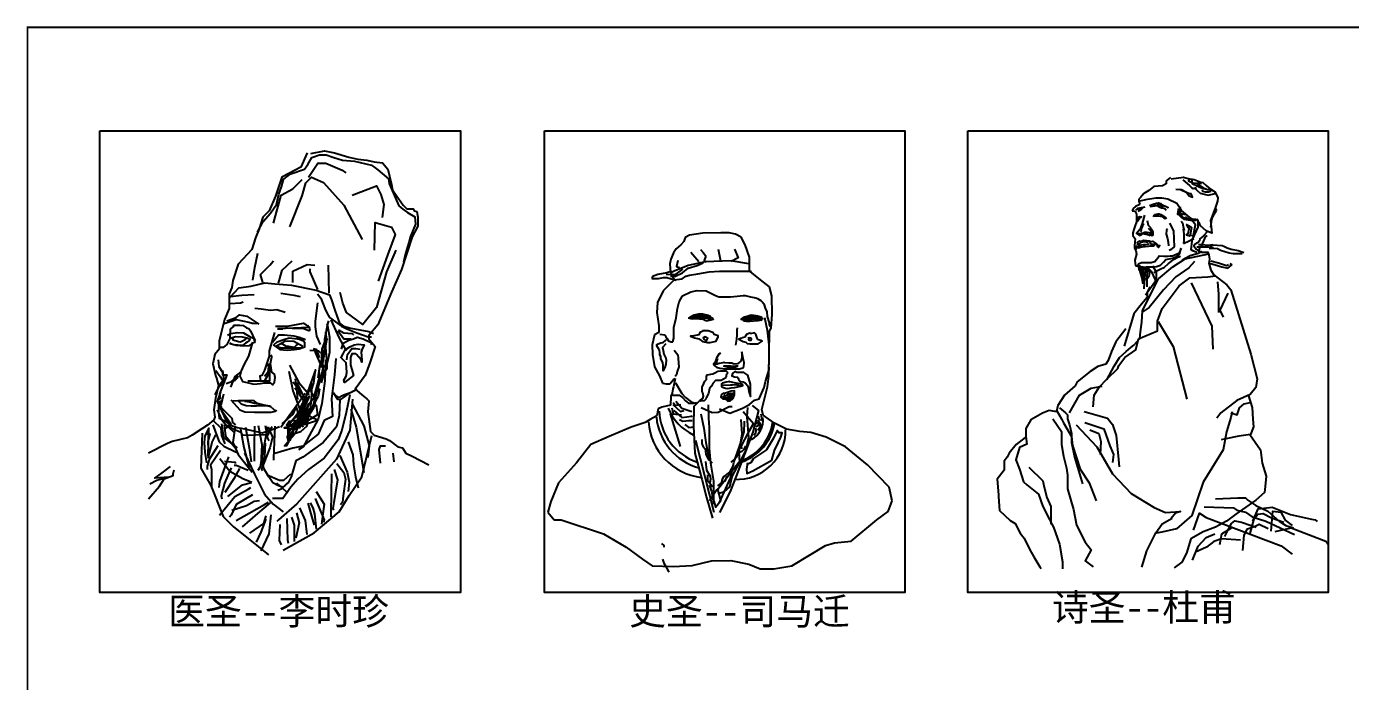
# Model space of a CAD drawing. Header units: millimetres. Extents: x 8114 to 28843, y -5961 to 7687.
# Drawn here: x 8114 to 20383, y 1615 to 7687 of the extents above; entities that cross this region are included whole.
import ezdxf

# ---------------------------------------------------------------- set-up
doc = ezdxf.new("R2010")
doc.units = ezdxf.units.MM
doc.layers.add('PUB_TEXT', color=7, linetype='Continuous', lineweight=0)
doc.layers.add('y', color=3, linetype='Continuous')
doc.layers.add('图层1', color=1, linetype='Continuous')
doc.styles.add('样式 2', font='SimSun.ttf')

msp = doc.modelspace()

# ---------------------------------------------------------------- linework, layer by layer
at = {"color": 3}
for points in [[(8794, 6718), (12134, 6718), (12134, 2440), (8794, 2440)], [(12914, 6718), (16253, 6718), (16253, 2440), (12914, 2440)], [(16836, 6718), (20176, 6718), (20176, 2440), (16836, 2440)]]:
    msp.add_lwpolyline(points, close=True, dxfattribs=at)
for points in [[(13999, 2894), (14021, 2877), (14019, 2861)], [(14006, 2749), (14019, 2711), (14038, 2681), (14049, 2663), (14063, 2635), (14067, 2628)]]:
    msp.add_lwpolyline(points, dxfattribs=at)
at = {"layer": 'PUB_TEXT', "const_width": 16.1}
msp.add_lwpolyline([(28835, -5953), (8122, -5953), (8122, 7679), (28835, 7679)], close=True, dxfattribs=at)
at = {"layer": '图层1', "color": 3}
for p, q in [((18715, 6286), (18676, 6256)), ((18468, 6137), (18441, 6106)), ((18515, 6167), (18468, 6137)), ((18561, 6202), (18515, 6167)), ((18641, 6210), (18561, 6202)), ((18676, 6229), (18641, 6210)), ((18676, 6256), (18676, 6229)), ((18391, 6017), (18368, 5998)), ((18430, 6037), (18391, 6017)), ((18441, 6106), (18422, 6087)), ((18422, 6087), (18422, 6067)), ((18422, 6067), (18430, 6037)), ((18368, 5998), (18361, 5979)), ((18361, 5979), (18388, 5975)), ((18388, 5975), (18391, 5964)), ((18391, 5964), (18399, 5948)), ((18399, 5948), (18399, 5875)), ((14381, 5771), (14256, 5751)), ((14549, 5774), (14381, 5771)), ((14624, 5774), (14549, 5774)), ((14684, 5761), (14624, 5774)), ((18376, 5806), (18365, 5775)), ((18365, 5775), (18365, 5748)), ((18384, 5833), (18376, 5806)), ((18399, 5875), (18384, 5833)), ((14177, 5662), (14135, 5626)), ((14204, 5695), (14177, 5662)), ((14217, 5731), (14204, 5695)), ((14256, 5751), (14217, 5731)), ((14736, 5735), (14684, 5761)), ((14772, 5662), (14736, 5735)), ((14815, 5548), (14772, 5662)), ((18365, 5748), (18388, 5718)), ((18384, 5687), (18380, 5652)), ((18380, 5652), (18380, 5633)), ((18388, 5718), (18384, 5687)), ((14085, 5531), (14075, 5488)), ((14108, 5590), (14085, 5531)), ((14135, 5626), (14108, 5590)), ((14815, 5419), (14815, 5548)), ((18380, 5633), (18395, 5610)), ((18399, 5575), (18384, 5522)), ((18384, 5522), (18391, 5468)), ((18395, 5610), (18399, 5575)), ((14049, 5403), (13964, 5387)), ((14082, 5416), (14049, 5403)), ((14075, 5488), (14079, 5442)), ((14079, 5442), (14082, 5416)), ((14834, 5403), (14815, 5419)), ((14915, 5339), (14834, 5403)), ((18391, 5468), (18434, 5468)), ((18434, 5468), (18441, 5460)), ((18441, 5460), (18461, 5445)), ((18461, 5445), (18472, 5426)), ((13914, 5370), (13908, 5350)), ((13908, 5350), (13970, 5350)), ((13964, 5387), (13914, 5370)), ((13970, 5350), (14016, 5360)), ((14109, 5331), (14013, 5235)), ((14016, 5360), (14049, 5360)), ((14049, 5360), (14088, 5347)), ((14088, 5347), (14102, 5344)), ((14102, 5344), (14115, 5334)), ((14115, 5334), (14109, 5331)), ((15000, 5272), (14915, 5339)), ((14013, 5235), (13962, 5127)), ((14162, 5135), (14194, 5189)), ((14194, 5189), (14269, 5227)), ((14269, 5227), (14329, 5238)), ((14329, 5238), (14413, 5236)), ((14413, 5236), (14448, 5217)), ((14448, 5217), (14497, 5194)), ((14497, 5194), (14529, 5182)), ((14529, 5182), (14578, 5182)), ((14578, 5182), (14638, 5182)), ((14638, 5182), (14699, 5187)), ((14699, 5187), (14755, 5192)), ((14755, 5192), (14773, 5192)), ((14773, 5192), (14822, 5180)), ((14822, 5180), (14873, 5171)), ((14873, 5171), (14887, 5166)), ((14887, 5166), (14917, 5148)), ((15022, 5190), (15000, 5272)), ((15025, 5017), (15022, 5190)), ((18499, 5176), (18445, 5114)), ((18522, 5272), (18499, 5222)), ((18499, 5222), (18499, 5207)), ((18499, 5207), (18499, 5176)), ((13962, 5127), (13956, 5036)), ((13956, 5036), (13973, 4912)), ((14134, 4987), (14146, 5071)), ((14146, 5071), (14162, 5135)), ((14917, 5148), (14934, 5131)), ((14934, 5131), (14945, 5115)), ((14945, 5115), (14959, 5076)), ((14959, 5076), (14973, 5043)), ((14973, 5043), (14978, 4999)), ((18445, 5114), (18376, 5022)), ((10743, 4883), (10718, 4914)), ((13973, 4912), (13973, 4849)), ((14111, 4897), (14134, 4987)), ((14246, 4985), (14281, 4976)), ((14248, 4987), (14263, 4993)), ((14257, 4982), (14373, 4991)), ((14263, 4993), (14300, 5013)), ((14264, 4981), (14324, 4983)), ((14270, 4987), (14295, 5005)), ((14273, 4987), (14314, 4999)), ((14281, 4976), (14318, 4980)), ((14295, 5005), (14326, 5009)), ((14300, 5013), (14344, 5022)), ((14314, 4999), (14356, 5001)), ((14318, 4980), (14349, 4978)), ((14324, 4983), (14370, 4983)), ((14326, 5009), (14366, 5017)), ((14344, 5022), (14355, 5022)), ((14349, 4978), (14384, 4974)), ((14355, 5022), (14379, 5022)), ((14356, 5001), (14396, 5005)), ((14366, 5017), (14383, 5017)), ((14370, 4983), (14410, 4987)), ((14373, 4991), (14399, 4993)), ((14379, 5022), (14431, 5011)), ((14383, 5017), (14404, 5012)), ((14384, 4974), (14397, 4967)), ((14396, 5005), (14414, 5002)), ((14397, 4967), (14410, 4961)), ((14399, 4993), (14424, 4996)), ((14404, 5012), (14428, 5004)), ((14410, 4987), (14427, 4982)), ((14410, 4961), (14429, 4961)), ((14414, 5002), (14432, 4995)), ((14424, 4996), (14446, 4984)), ((14427, 4982), (14444, 4975)), ((14428, 5004), (14449, 4993)), ((14429, 4961), (14458, 4967)), ((14431, 5011), (14445, 5006)), ((14432, 4995), (14446, 4989)), ((14444, 4975), (14455, 4974)), ((14445, 5006), (14456, 4993)), ((14446, 4989), (14455, 4981)), ((14446, 4984), (14452, 4983)), ((14449, 4993), (14460, 4985)), ((14477, 4971), (14453, 4965)), ((14456, 4993), (14475, 4983)), ((14460, 4985), (14465, 4979)), ((14475, 4983), (14477, 4971)), ((14730, 4973), (14845, 4982)), ((14736, 4972), (14797, 4974)), ((14742, 4978), (14767, 4996)), ((14745, 4978), (14787, 4990)), ((14746, 4971), (14770, 4995)), ((14753, 4969), (14762, 4958)), ((14762, 4958), (14786, 4956)), ((14767, 4996), (14799, 5000)), ((14770, 4995), (14809, 5009)), ((14786, 4956), (14816, 4956)), ((14787, 4990), (14829, 4992)), ((14797, 4974), (14842, 4974)), ((14799, 5000), (14838, 5008)), ((14809, 5009), (14829, 5013)), ((14816, 4956), (14853, 4958)), ((14829, 5013), (14853, 5011)), ((14829, 4992), (14868, 4996)), ((14838, 5008), (14855, 5008)), ((14842, 4974), (14882, 4978)), ((14845, 4982), (14871, 4984)), ((14853, 5011), (14871, 5007)), ((14853, 4958), (14893, 4961)), ((14855, 5008), (14876, 5003)), ((14868, 4996), (14886, 4993)), ((14871, 5007), (14888, 5006)), ((14871, 4984), (14897, 4987)), ((14876, 5003), (14901, 4995)), ((14882, 4978), (14900, 4973)), ((14886, 4993), (14905, 4986)), ((14888, 5006), (14921, 4996)), ((14893, 4961), (14932, 4967)), ((14897, 4987), (14919, 4975)), ((14900, 4973), (14917, 4966)), ((14901, 4995), (14922, 4984)), ((14905, 4986), (14919, 4980)), ((14917, 4966), (14928, 4965)), ((14919, 4980), (14928, 4972)), ((14919, 4975), (14925, 4974)), ((14921, 4996), (14925, 4985)), ((14922, 4984), (14933, 4976)), ((14925, 4985), (14932, 4972)), ((14933, 4976), (14938, 4970)), ((14978, 4999), (14996, 4939)), ((14996, 4939), (14996, 4920)), ((14996, 4920), (15013, 4897)), ((15015, 4893), (15025, 5017)), ((18376, 5022), (18286, 4724)), ((10737, 4895), (10440, 4883)), ((10440, 4883), (10490, 4883)), ((10576, 4889), (10675, 4889)), ((10675, 4889), (10737, 4864)), ((10737, 4864), (10743, 4883)), ((13933, 4827), (13911, 4736)), ((13973, 4849), (13933, 4827)), ((13983, 4836), (14029, 4827)), ((14029, 4827), (14039, 4809)), ((14039, 4809), (14048, 4797)), ((14048, 4797), (14062, 4774)), ((14104, 4764), (14111, 4797)), ((14111, 4832), (14111, 4897)), ((14111, 4797), (14111, 4832)), ((14690, 4751), (14696, 4788)), ((14696, 4788), (14698, 4828)), ((14698, 4873), (14701, 4893)), ((14698, 4828), (14698, 4873)), ((14993, 4446), (15000, 4858)), ((15000, 4858), (15015, 4893)), ((13911, 4736), (13916, 4645)), ((14062, 4774), (14085, 4764)), ((14085, 4764), (14104, 4764)), ((14687, 4732), (14690, 4751)), ((14744, 4672), (14741, 4656)), ((14755, 4608), (14744, 4672)), ((13916, 4645), (13933, 4532)), ((14501, 4557), (14484, 4548)), ((14484, 4548), (14498, 4534)), ((14515, 4557), (14501, 4557)), ((14532, 4562), (14515, 4557)), ((14586, 4571), (14532, 4562)), ((14586, 4568), (14574, 4571)), ((14622, 4565), (14586, 4568)), ((14639, 4565), (14622, 4565)), ((14650, 4565), (14639, 4565)), ((14662, 4560), (14650, 4565)), ((14670, 4557), (14662, 4560)), ((14701, 4560), (14670, 4557)), ((14732, 4585), (14701, 4560)), ((14738, 4605), (14732, 4585)), ((14741, 4624), (14738, 4605)), ((14741, 4656), (14741, 4624)), ((14763, 4571), (14755, 4608)), ((14761, 4534), (14763, 4571)), ((13933, 4532), (13979, 4447)), ((13979, 4447), (14007, 4379)), ((14109, 4413), (14126, 4424)), ((14126, 4424), (14109, 4345)), ((14498, 4534), (14509, 4529)), ((14509, 4529), (14540, 4520)), ((14540, 4520), (14563, 4517)), ((14563, 4517), (14577, 4514)), ((14577, 4514), (14611, 4512)), ((14611, 4512), (14650, 4512)), ((14650, 4512), (14667, 4514)), ((14667, 4514), (14701, 4514)), ((14701, 4514), (14721, 4514)), ((14721, 4514), (14752, 4523)), ((14752, 4523), (14761, 4534)), ((14979, 4346), (14993, 4446)), ((14007, 4379), (14041, 4373)), ((14041, 4373), (14075, 4373)), ((14075, 4373), (14109, 4413)), ((14103, 4328), (14098, 4288)), ((14109, 4345), (14103, 4328)), ((14928, 4137), (14979, 4346)), ((14081, 4175), (14001, 4158)), ((14086, 4260), (14081, 4175)), ((14098, 4288), (14086, 4260)), ((14566, 4262), (14575, 4250)), ((14570, 4247), (14582, 4240)), ((14575, 4250), (14584, 4250)), ((14576, 4272), (14585, 4265)), ((14582, 4240), (14604, 4241)), ((14584, 4250), (14592, 4252)), ((14585, 4265), (14592, 4265)), ((14592, 4265), (14604, 4268)), ((14592, 4252), (14601, 4257)), ((14602, 4238), (14619, 4245)), ((14604, 4268), (14627, 4285)), ((14617, 4255), (14604, 4236)), ((14604, 4241), (14623, 4242)), ((14604, 4236), (14615, 4231)), ((14607, 4286), (14619, 4277)), ((14615, 4231), (14630, 4233)), ((14625, 4255), (14617, 4255)), ((14618, 4265), (14628, 4259)), ((14619, 4277), (14646, 4281)), ((14619, 4245), (14639, 4241)), ((14623, 4242), (14629, 4239)), ((14642, 4254), (14625, 4255)), ((14627, 4285), (14632, 4288)), ((14628, 4259), (14635, 4268)), ((14630, 4233), (14637, 4231)), ((14632, 4288), (14645, 4280)), ((14635, 4268), (14649, 4274)), ((14637, 4231), (14653, 4239)), ((14639, 4241), (14652, 4254)), ((14657, 4259), (14642, 4254)), ((14646, 4281), (14646, 4288)), ((14646, 4288), (14655, 4287)), ((14653, 4239), (14648, 4242)), ((14649, 4274), (14656, 4266)), ((14652, 4254), (14657, 4259)), ((14655, 4287), (14666, 4282)), ((14656, 4266), (14665, 4265)), ((14666, 4282), (14668, 4279)), ((13956, 4079), (13894, 4045)), ((13967, 4141), (13956, 4079)), ((14001, 4158), (13967, 4141)), ((14939, 4085), (14928, 4137)), ((15044, 4011), (14939, 4085)), ((13718, 3971), (13513, 3886)), ((13848, 4016), (13718, 3971)), ((13894, 4045), (13848, 4016)), ((15155, 3953), (15044, 4011)), ((15281, 3932), (15155, 3953)), ((15381, 3922), (15281, 3932)), ((13343, 3812), (13210, 3642)), ((13513, 3886), (13343, 3812)), ((15523, 3880), (15381, 3922)), ((15702, 3790), (15523, 3880)), ((15907, 3622), (15702, 3790)), ((13210, 3642), (13045, 3456)), ((16108, 3417), (15907, 3622)), ((13045, 3456), (12974, 3284)), ((16134, 3291), (16108, 3417)), ((12974, 3284), (12945, 3184)), ((15992, 3112), (16097, 3191)), ((16097, 3191), (16134, 3291)), ((12945, 3184), (13002, 3112)), ((13002, 3112), (13067, 3112)), ((13067, 3112), (13461, 2983)), ((15755, 2917), (15992, 3112)), ((13461, 2983), (13670, 2859)), ((13670, 2859), (13822, 2749)), ((15370, 2786), (15518, 2875)), ((15518, 2875), (15602, 2901)), ((15602, 2901), (15755, 2917)), ((13822, 2749), (13912, 2686)), ((14281, 2691), (14460, 2733)), ((14460, 2733), (14639, 2738)), ((14639, 2738), (14807, 2702)), ((14807, 2702), (14912, 2659)), ((15207, 2686), (15370, 2786)), ((13912, 2686), (14107, 2680)), ((14107, 2680), (14281, 2691)), ((14912, 2659), (15039, 2659)), ((15039, 2659), (15207, 2686))]:
    msp.add_line(p, q, dxfattribs=at)
for points in [[(10715, 6516), (10656, 6382), (10480, 6290), (10421, 6113), (10362, 5979), (10303, 5920), (10270, 5811), (10236, 5727), (10202, 5618), (10076, 5484), (10026, 5333), (10018, 5266), (9992, 5207), (9992, 5073), (9950, 4972), (9917, 4846), (9900, 4771), (9900, 4695), (9858, 4645), (9841, 4561), (9866, 4452), (9875, 4427), (9892, 4360), (9866, 4242), (9850, 4133), (9858, 4066), (9850, 4041), (9791, 3990), (9740, 3957), (9648, 3898), (9606, 3873), (9463, 3839), (9421, 3822), (9245, 3730)], [(10748, 6508), (10874, 6533), (10967, 6516), (11101, 6474), (11185, 6457), (11269, 6449), (11336, 6432), (11412, 6424), (11462, 6365), (11496, 6222), (11504, 6172), (11538, 6122), (11605, 6029), (11639, 5996), (11672, 5996), (11698, 5996), (11706, 5979), (11731, 5971), (11740, 5920), (11740, 5870), (11740, 5836), (11689, 5736), (11588, 5434), (11496, 5224), (11370, 4922), (11286, 4821), (11286, 4788), (11294, 4779), (11345, 4720), (11294, 4569), (11252, 4452), (11160, 4326), (11236, 4259), (11269, 4234), (11286, 4217), (11278, 4116), (11303, 3932), (11320, 3915), (11336, 3898), (11446, 3864), (11479, 3848), (11555, 3789), (11597, 3781), (11630, 3730), (11689, 3705), (11841, 3623)], [(10253, 5781), (10307, 5878), (10374, 5957), (10429, 6036), (10453, 6133), (10477, 6200), (10496, 6267), (10520, 6291), (10562, 6321), (10690, 6364), (10720, 6406), (10757, 6473), (10830, 6497), (10890, 6497), (10963, 6473), (11042, 6449), (11152, 6437), (11310, 6400), (11346, 6376), (11370, 6358), (11468, 6273), (11474, 6230), (11492, 6188), (11565, 6024), (11601, 5994), (11644, 5963), (11711, 5921), (11717, 5854), (11668, 5733), (11656, 5684), (11626, 5581), (11607, 5502)], [(10727, 6289), (10814, 6421), (10887, 6421), (11039, 6355), (11073, 6329)], [(10402, 5864), (10475, 6123), (10581, 6183), (10621, 6223), (10668, 6269)], [(10555, 5831), (10668, 6116), (10701, 6236), (10754, 6289), (10867, 6242), (11053, 6030), (11225, 5712)], [(18720, 6274), (18834, 6291), (18878, 6278), (18935, 6269), (18996, 6243), (19014, 6239), (19045, 6212), (19071, 6190), (19128, 6151), (19154, 6099), (19150, 6068), (19128, 6002), (19084, 5888), (19097, 5770), (19045, 5792), (18992, 5840), (18979, 5871), (18953, 5897), (18918, 5901), (18891, 5919), (18817, 5980), (18773, 6046), (18690, 6085), (18633, 6094), (18580, 6094), (18484, 6081), (18431, 6068)], [(18830, 6265), (18891, 6212), (18913, 6190), (18926, 6186), (18957, 6195)], [(18898, 6275), (18881, 6255), (18922, 6238), (18957, 6235), (19001, 6231)], [(18909, 6279), (18916, 6231), (18967, 6207), (18994, 6194), (19059, 6176), (19073, 6176), (19114, 6163)], [(11132, 6123), (11358, 6209), (11398, 6130), (11424, 6037), (11411, 5917)], [(18799, 6180), (18854, 6153), (18871, 6135), (18888, 6118), (18919, 6105), (18905, 6135), (18892, 6135), (18864, 6149), (18816, 6173), (18765, 6176)], [(18933, 6190), (18991, 6142), (19063, 6122), (19128, 6139), (19124, 6156)], [(18974, 6252), (18967, 6224), (19018, 6190), (19045, 6183)], [(19008, 6176), (19011, 6159), (19035, 6153), (19066, 6153), (19090, 6159)], [(18393, 5985), (18413, 6002), (18481, 6016)], [(18519, 6026), (18563, 6043), (18604, 6053), (18625, 6047), (18635, 6036), (18693, 6009), (18683, 6006)], [(18526, 6019), (18591, 6026), (18615, 6013), (18632, 6006), (18652, 6002), (18666, 5995), (18676, 5985)], [(18553, 6033), (18584, 6050), (18604, 6047)], [(18587, 6040), (18618, 6033), (18625, 6026), (18632, 6016)], [(18635, 6013), (18652, 6023)], [(18803, 6015), (18795, 5970), (18790, 5944), (18816, 5915), (18837, 5900), (18901, 5892), (18937, 5891), (18948, 5891)], [(18403, 5904), (18410, 5913), (18417, 5919), (18430, 5926), (18439, 5921), (18445, 5921), (18440, 5917), (18435, 5912), (18430, 5909), (18425, 5901), (18413, 5886), (18399, 5877)], [(18474, 5937), (18453, 5859), (18444, 5837), (18433, 5808), (18401, 5768), (18426, 5749), (18445, 5760), (18453, 5768), (18485, 5763), (18497, 5758), (18527, 5754), (18541, 5750), (18553, 5755), (18554, 5765), (18554, 5784), (18541, 5809)], [(18403, 5992), (18423, 5995), (18447, 5999)], [(18403, 5896), (18414, 5901), (18431, 5916), (18438, 5913)], [(18415, 5906), (18432, 5914), (18424, 5917), (18416, 5911), (18418, 5905)], [(18416, 5975), (18447, 5992), (18461, 6009)], [(18554, 5925), (18564, 5937), (18574, 5941)], [(18563, 5931), (18622, 5927), (18632, 5927), (18652, 5913), (18666, 5907)], [(18570, 5944), (18601, 5951), (18611, 5951), (18625, 5944), (18666, 5920), (18676, 5903)], [(18605, 5933), (18593, 5937), (18580, 5937), (18577, 5933), (18575, 5930), (18600, 5932)], [(18790, 6000), (18779, 5947), (18800, 5947), (18809, 5952), (18851, 5944)], [(18817, 5976), (18801, 5955), (18804, 5938), (18822, 5923), (18846, 5912), (18930, 5891)], [(18815, 5945), (18823, 5917), (18889, 5908), (18905, 5896), (18914, 5892)], [(18836, 5674), (18889, 5699), (18922, 5719), (18938, 5752), (18951, 5777), (18955, 5793), (18971, 5826), (18971, 5863), (18971, 5884), (18959, 5900)], [(18852, 5921), (18881, 5900)], [(19090, 5825), (19097, 5896), (19107, 5924), (19141, 5985), (19134, 5999)], [(11338, 5612), (11345, 5871), (11497, 5825), (11531, 5758), (11458, 5566), (11371, 5327)], [(18407, 5769), (18423, 5769), (18436, 5767), (18445, 5771), (18466, 5771), (18488, 5769), (18509, 5758), (18525, 5749)], [(18467, 5857), (18456, 5838), (18437, 5796), (18439, 5792), (18449, 5789)], [(18460, 5775), (18474, 5780), (18498, 5780), (18516, 5777), (18540, 5766)], [(18500, 5887), (18509, 5845), (18528, 5822), (18537, 5798), (18547, 5780)], [(18507, 5817), (18533, 5794), (18537, 5782), (18535, 5773)], [(18546, 5766), (18545, 5760), (18546, 5774), (18551, 5778)], [(18687, 5811), (18679, 5800), (18676, 5761), (18687, 5721), (18694, 5688), (18697, 5652)], [(18705, 5862), (18741, 5793), (18748, 5645), (18715, 5616), (18701, 5609)], [(18813, 5883), (18825, 5867), (18835, 5817), (18842, 5796)], [(18831, 5808), (18839, 5766), (18839, 5740), (18839, 5723), (18837, 5702), (18835, 5674)], [(18859, 5855), (18904, 5831), (18908, 5822), (18903, 5794), (18901, 5770), (18893, 5743), (18864, 5751), (18867, 5760), (18877, 5768), (18887, 5812), (18882, 5820), (18867, 5847), (18862, 5851)], [(18919, 5886), (18940, 5859), (18943, 5846), (18935, 5799), (18929, 5764), (18925, 5744), (18909, 5749)], [(19053, 5783), (19018, 5744), (18988, 5718), (18983, 5700), (18970, 5683), (18944, 5669), (18931, 5652), (18953, 5621), (18975, 5608), (19005, 5595), (19049, 5595), (19062, 5595), (19071, 5569), (19075, 5529), (19071, 5494), (19088, 5429), (19115, 5385), (19238, 5293), (19273, 5245), (19459, 4650), (19519, 4421), (19504, 4341), (19454, 4276), (19329, 4221), (19180, 4106), (19145, 4056)], [(18404, 5658), (18397, 5645), (18390, 5634), (18397, 5627), (18414, 5651), (18423, 5660), (18423, 5667), (18408, 5666), (18406, 5660)], [(18427, 5699), (18406, 5684), (18414, 5671), (18427, 5666), (18428, 5662), (18408, 5640), (18419, 5634), (18438, 5640), (18452, 5645), (18510, 5651), (18526, 5653), (18549, 5653), (18558, 5653), (18563, 5658), (18556, 5666), (18536, 5669), (18530, 5671), (18528, 5680), (18523, 5697), (18464, 5702), (18445, 5695), (18432, 5697)], [(18411, 5766), (18418, 5762), (18426, 5760), (18436, 5759), (18447, 5763), (18434, 5762), (18423, 5764), (18419, 5764)], [(18425, 5660), (18469, 5666), (18484, 5667), (18517, 5673)], [(18425, 5643), (18497, 5649), (18502, 5649)], [(18427, 5673), (18447, 5686), (18473, 5695), (18506, 5688)], [(18508, 5693), (18549, 5697), (18585, 5673), (18598, 5660), (18617, 5656), (18604, 5638), (18597, 5645), (18593, 5653), (18584, 5664), (18565, 5666), (18549, 5667)], [(18960, 5593), (18923, 5608), (18906, 5616), (18915, 5697), (18917, 5711), (18931, 5719)], [(18960, 5645), (19067, 5645), (19099, 5642), (19110, 5638)], [(18974, 5667), (19006, 5667), (19064, 5660), (19107, 5667)], [(18981, 5610), (18985, 5638), (19006, 5656), (19042, 5742), (19056, 5749)], [(19074, 5635), (19103, 5663), (19192, 5656), (19210, 5649), (19239, 5635), (19278, 5624), (19343, 5610), (19393, 5592)], [(10210, 5334), (10230, 5453), (10256, 5586)], [(11537, 5612), (11451, 5413), (11358, 5082), (11232, 4923), (11079, 5036), (11046, 5122), (11020, 5221)], [(14271, 5596), (14344, 5507)], [(14361, 5619), (14383, 5591), (14405, 5563), (14405, 5552), (14394, 5518), (14411, 5502)], [(14522, 5624), (14545, 5513)], [(14673, 5624), (14707, 5541), (14645, 5507)], [(18126, 4411), (18193, 4539), (18242, 4618), (18303, 4673), (18346, 4710), (18376, 4734), (18431, 4795), (18437, 4856), (18449, 4947), (18455, 5051), (18504, 5154), (18602, 5349), (18736, 5459), (18852, 5532), (19071, 5580)], [(18411, 5467), (18423, 5489), (18447, 5500), (18480, 5500), (18501, 5498), (18537, 5500), (18576, 5512), (18582, 5524), (18597, 5541), (18611, 5561), (18654, 5559), (18693, 5559), (18711, 5561), (18732, 5561), (18799, 5588), (18813, 5626), (18817, 5632)], [(18470, 5443), (18494, 5459), (18546, 5459), (18568, 5459), (18586, 5461), (18623, 5473), (18650, 5502), (18672, 5526), (18734, 5538), (18774, 5553), (18799, 5575), (18813, 5632)], [(18560, 5407), (18618, 5436), (18659, 5456), (18696, 5489), (18749, 5530), (18782, 5547), (18807, 5559)], [(18822, 5523), (18898, 5563), (18972, 5585), (18999, 5602), (18987, 5589)], [(19074, 5631), (19150, 5628), (19178, 5613), (19257, 5588), (19296, 5581), (19343, 5581), (19379, 5581)], [(10303, 5314), (10283, 5387), (10369, 5473), (10402, 5513)], [(10449, 5307), (10482, 5427), (10575, 5513)], [(10581, 5314), (10581, 5420), (10714, 5480), (10787, 5473)], [(10814, 5248), (10741, 5413), (10741, 5440)], [(10920, 5215), (10913, 5473)], [(14042, 5391), (14128, 5389), (14171, 5418), (14196, 5436)], [(14806, 5488), (14645, 5514), (14403, 5505), (14246, 5471), (14162, 5438), (14123, 5421), (14085, 5404), (14085, 5404), (14082, 5416)], [(14083, 5371), (14128, 5373), (14146, 5382), (14173, 5393), (14194, 5402), (14246, 5447), (14329, 5470), (14383, 5495)], [(14085, 5407), (14094, 5377), (14112, 5350), (14124, 5339), (14133, 5334)], [(14115, 5337), (14191, 5348), (14223, 5371), (14257, 5382), (14334, 5395), (14440, 5413), (14535, 5418), (14713, 5418), (14765, 5420), (14826, 5420), (14820, 5413)], [(14148, 5518), (14137, 5463), (14165, 5452)], [(18404, 5469), (18482, 5456), (18511, 5444), (18535, 5419), (18572, 5337)], [(18418, 5457), (18420, 5431), (18442, 5416), (18459, 5397), (18481, 5337)], [(18436, 5449), (18431, 5417), (18449, 5353), (18459, 5302)], [(18454, 5445), (18445, 5412), (18445, 5366), (18459, 5311)], [(18455, 5449), (18464, 5399), (18464, 5354), (18462, 5330)], [(18936, 5508), (18884, 5449), (18765, 5367), (18650, 5245), (18516, 5081), (18460, 5044)], [(18486, 5445), (18477, 5389), (18468, 5265), (18468, 5256)], [(18549, 5469), (18583, 5413), (18583, 5363), (18571, 5318), (18482, 5195)], [(18500, 5445), (18496, 5334), (18496, 5274)], [(18510, 5451), (18519, 5406), (18514, 5370), (18502, 5351)], [(19067, 5495), (19189, 5459), (19246, 5445), (19282, 5477), (19268, 5488)], [(19089, 5513), (19160, 5495), (19235, 5470), (19253, 5481)], [(10002, 5179), (10082, 5265), (10193, 5278), (10323, 5309), (10416, 5302), (10570, 5290), (10799, 5241), (10922, 5198), (10941, 5154), (10971, 5056), (10990, 5006), (11015, 4938), (11052, 4908), (11120, 4889), (11286, 4858), (11330, 4840)], [(17998, 4160), (18007, 4269), (18053, 4343), (18126, 4416), (18227, 4516), (18236, 4544), (18291, 4617), (18392, 4690), (18419, 4791), (18593, 4864), (18593, 4955), (18639, 5074), (18794, 5284), (18895, 5358), (19060, 5367), (19133, 5376)], [(18907, 5309), (19097, 4908), (19108, 4697)], [(19150, 5320), (19161, 5204), (19161, 5035)], [(10000, 5183), (10109, 5196), (10223, 5202)], [(10471, 5215), (10592, 5196), (10650, 5183)], [(10811, 5210), (10842, 5167), (10879, 5074), (10897, 5031), (10922, 4988), (11033, 4908), (11083, 4883), (11175, 4846), (11280, 4809), (11311, 4809)], [(19245, 5214), (19171, 5056), (19203, 4993)], [(10000, 5120), (10096, 5126), (10121, 5133)], [(10229, 5075), (10287, 5069), (10376, 5056), (10433, 5063), (10510, 5037)], [(10809, 5126), (10790, 4954), (10790, 4904), (10802, 4815), (10834, 4738)], [(9899, 4715), (9943, 4715), (9972, 4738), (10000, 4795), (10000, 4830), (10004, 4859), (10004, 4881), (10029, 4903), (10039, 4919), (10090, 4919), (10122, 4916), (10153, 4894), (10173, 4887), (10188, 4865), (10230, 4779), (10233, 4773)], [(9946, 4932), (10057, 4969), (10175, 4945), (10206, 4938), (10224, 4938), (10267, 4932)], [(9971, 4957), (10057, 4988), (10088, 5013), (10156, 5000), (10193, 4976), (10267, 4926)], [(10422, 4908), (10533, 4908), (10681, 4938), (10737, 4895)], [(10818, 4429), (10833, 4536), (10877, 4701), (10877, 4740), (10877, 4788), (10906, 4929), (10915, 4958)], [(10847, 4385), (10906, 4584), (10925, 4667), (10925, 4803), (10906, 4910), (10901, 4929)], [(10935, 4966), (11012, 4799), (11075, 4681)], [(14954, 4989), (14978, 4873), (14983, 4815), (14992, 4736), (14992, 4632)], [(18601, 4951), (18738, 4719), (18865, 4233)], [(9975, 4824), (10007, 4840), (10067, 4849), (10125, 4846), (10185, 4811), (10208, 4801), (10220, 4792), (10230, 4757), (10208, 4750), (10173, 4725), (10128, 4722), (10058, 4728), (10013, 4741), (9997, 4750)], [(10000, 4798), (10051, 4814), (10112, 4811), (10157, 4801), (10185, 4789), (10179, 4782), (10176, 4776), (10160, 4760), (10144, 4750), (10115, 4731), (10032, 4735), (9994, 4747)], [(10020, 4798), (10029, 4782), (10077, 4766), (10096, 4763), (10109, 4770), (10141, 4785), (10157, 4798)], [(10411, 4851), (10362, 4679), (10362, 4630), (10319, 4501), (10295, 4452), (10276, 4446), (10282, 4403)], [(10393, 4759), (10448, 4827), (10504, 4827), (10590, 4820), (10639, 4808), (10700, 4784)], [(10399, 4735), (10460, 4692), (10528, 4685), (10596, 4692), (10639, 4698), (10676, 4710), (10694, 4716), (10694, 4753), (10682, 4771), (10614, 4796)], [(10405, 4735), (10436, 4765), (10497, 4784), (10547, 4802), (10676, 4784)], [(10901, 4793), (10881, 4749), (10896, 4565), (10896, 4516), (10862, 4463), (10809, 4361)], [(10886, 4856), (10891, 4803), (10852, 4696), (10843, 4555), (10862, 4657)], [(10896, 4793), (10886, 4725), (10872, 4648), (10857, 4565), (10867, 4429)], [(10998, 4869), (11054, 4792), (11123, 4792)], [(11005, 4876), (11054, 4848), (11130, 4841), (11144, 4827)], [(11033, 4695), (11047, 4750), (11102, 4778), (11144, 4792), (11179, 4806), (11235, 4792), (11305, 4757), (11311, 4736)], [(14037, 4744), (14007, 4711), (14012, 4682), (14019, 4649), (14032, 4625), (14037, 4612), (14040, 4590), (14037, 4558), (14029, 4526), (14015, 4495), (14012, 4515), (14012, 4540), (14010, 4572), (13993, 4605), (13992, 4629), (13983, 4644), (13983, 4662), (13978, 4687), (13965, 4711), (13955, 4726), (13955, 4739), (13966, 4746), (13992, 4754), (14012, 4756), (14034, 4776), (14045, 4786)], [(14396, 4870), (14354, 4850), (14343, 4828), (14297, 4819), (14266, 4816), (14303, 4802), (14343, 4791), (14365, 4777), (14379, 4766), (14425, 4757), (14450, 4757), (14506, 4771), (14512, 4785), (14523, 4808), (14523, 4819), (14504, 4825), (14487, 4833), (14473, 4850), (14430, 4864), (14388, 4864), (14379, 4864)], [(14402, 4811), (14385, 4802), (14391, 4788), (14405, 4777), (14416, 4774), (14427, 4797), (14408, 4811), (14396, 4805)], [(14823, 4847), (14786, 4830), (14769, 4808), (14747, 4802), (14741, 4797), (14730, 4794), (14715, 4788), (14755, 4766), (14778, 4760), (14792, 4749), (14817, 4746), (14848, 4746), (14876, 4746), (14893, 4746), (14930, 4771), (14919, 4777), (14896, 4782), (14888, 4785), (14885, 4797), (14871, 4836), (14859, 4847), (14820, 4839)], [(14806, 4799), (14803, 4788), (14811, 4780), (14828, 4780), (14831, 4788), (14826, 4799), (14814, 4802), (14797, 4797)], [(18301, 4883), (18209, 4765), (18168, 4673), (18137, 4592), (18117, 4556), (18040, 4535), (17969, 4489), (17851, 4392), (17831, 4357), (17734, 4270), (17672, 4173), (17657, 4117), (17642, 4117), (17591, 4127), (17529, 4101), (17419, 4039), (17375, 3959), (17375, 3887), (17382, 3814), (17317, 3785), (17281, 3669), (17317, 3582), (17353, 3467), (17382, 3438), (17491, 3351), (17531, 3236), (17595, 3117), (17614, 3072), (17632, 3044), (17687, 2889), (17714, 2724), (17714, 2660)], [(10208, 4759), (10172, 4630), (10129, 4550), (10104, 4495), (10092, 4446), (10116, 4397), (10172, 4385), (10221, 4372), (10282, 4378), (10319, 4385), (10374, 4385), (10393, 4366), (10411, 4391), (10417, 4434), (10411, 4464), (10387, 4483), (10374, 4563), (10387, 4624), (10381, 4642)], [(10427, 4725), (10472, 4709), (10520, 4709), (10603, 4709), (10663, 4712)], [(10673, 4719), (10590, 4766), (10513, 4770), (10430, 4722)], [(10475, 4750), (10513, 4725), (10542, 4722), (10596, 4715), (10612, 4731), (10631, 4741)], [(10738, 4685), (10816, 4680), (10838, 4663)], [(10771, 4702), (10799, 4697), (10821, 4636), (10827, 4614)], [(10782, 4691), (10793, 4658), (10849, 4525)], [(11026, 4611), (11047, 4653), (11068, 4688), (11109, 4716), (11151, 4736), (11186, 4743), (11242, 4736), (11221, 4688), (11214, 4667), (11221, 4597), (11221, 4576), (11214, 4597), (11172, 4646), (11165, 4653), (11130, 4653), (11116, 4618), (11116, 4548), (11130, 4507), (11144, 4451), (11061, 4388), (11054, 4409), (11075, 4444), (11081, 4479), (11075, 4569), (11033, 4611)], [(11081, 4597), (11088, 4646), (11130, 4702), (11165, 4702), (11207, 4695)], [(14116, 4687), (14148, 4644), (14154, 4612), (14156, 4567), (14158, 4531), (14143, 4488), (14136, 4458), (14126, 4441)], [(9891, 4597), (9897, 4536), (9930, 4481), (9930, 4459), (9969, 4459), (9902, 4282), (9908, 4238), (9897, 4227)], [(10313, 4391), (10350, 4452), (10362, 4563)], [(10319, 4446), (10374, 4513), (10344, 4550)], [(10979, 4610), (10968, 4457), (10951, 4333), (10940, 4236), (10948, 4070), (10872, 4033), (10817, 3908), (10674, 3795), (10582, 3779), (10416, 3729), (10405, 3727)], [(10751, 4152), (10572, 3973), (10632, 3997), (10554, 3901), (10656, 3931), (10715, 3985), (10727, 4068), (10727, 4134), (10685, 4056), (10656, 4027), (10608, 3991), (10500, 3967), (10596, 3955), (10626, 3961), (10709, 4015), (10691, 3997), (10811, 4038), (10757, 4062), (10679, 4128), (10650, 4146), (10673, 4199), (10733, 4259), (10638, 4033), (10542, 3973), (10667, 4068), (10709, 4122), (10733, 4193), (10787, 4253), (10799, 4295), (10828, 4324), (10817, 4259), (10793, 4217), (10769, 4146), (10721, 4068), (10644, 3967), (10727, 4104), (10745, 4134), (10757, 4271), (10757, 4372), (10721, 4289), (10673, 4211), (10709, 4027), (10763, 4146), (10852, 4461), (10864, 4521), (10870, 4545), (10828, 4527), (10823, 4491), (10828, 4444), (10775, 4253), (10751, 4307), (10775, 4384), (10793, 4503), (10721, 4307), (10578, 3919), (10524, 3800), (10506, 3800), (10608, 3919), (10703, 4110), (10799, 4175), (10811, 4086), (10590, 3955), (10566, 3895), (10554, 3848), (10536, 3997), (10536, 3872), (10560, 3961), (10530, 3884), (10542, 3830)], [(10550, 4547), (10638, 4387), (10733, 4276)], [(10886, 4597), (10879, 4402), (10851, 4193), (10817, 4047), (10712, 3852), (10677, 3789), (10635, 3762)], [(14485, 4546), (14482, 4558), (14486, 4566), (14493, 4572), (14497, 4578), (14508, 4602), (14514, 4622), (14531, 4652), (14549, 4662)], [(14510, 4566), (14510, 4581), (14521, 4608)], [(14535, 4143), (14630, 4103), (14744, 4147), (14815, 4182), (14859, 4222), (14902, 4234), (14950, 4340), (14961, 4396), (14997, 4506), (14993, 4554)], [(14571, 4540), (14608, 4531), (14625, 4531), (14684, 4531), (14701, 4537)], [(14577, 4540), (14608, 4540), (14636, 4540), (14648, 4537), (14665, 4537), (14687, 4540), (14707, 4540)], [(9930, 4497), (9935, 4453), (9941, 4415), (9913, 4381), (9858, 4271)], [(9869, 4497), (9908, 4442), (9930, 4409), (9930, 4376), (9897, 4343)], [(9963, 4376), (10046, 4409), (10068, 4431), (10074, 4448)], [(10007, 4343), (10046, 4442), (10074, 4464), (10102, 4486)], [(10074, 4448), (10007, 4392), (10046, 4409)], [(10165, 4403), (10233, 4403), (10282, 4403), (10368, 4403), (10368, 4446), (10368, 4483), (10381, 4532)], [(10544, 4492), (10583, 4309), (10666, 4088)], [(10602, 4420), (10616, 4322), (10625, 4228)], [(9910, 4300), (9882, 4211), (9960, 4038), (10016, 3988)], [(10584, 4393), (10638, 4322), (10665, 4282)], [(10600, 4337), (10622, 4309), (10661, 4249), (10683, 4221)], [(10616, 4387), (10655, 4309), (10694, 4232)], [(10955, 4293), (10997, 4231), (11031, 4231), (11059, 4251), (11115, 4293), (11171, 4321), (11167, 4310)], [(10976, 4267), (10999, 4252), (11022, 4255), (11036, 4264), (11060, 4276), (11115, 4293), (11144, 4310)], [(14128, 4384), (14187, 4285), (14222, 4246), (14274, 4206), (14301, 4198)], [(14575, 4290), (14553, 4275), (14548, 4250), (14566, 4235), (14584, 4235), (14605, 4222), (14612, 4215), (14634, 4218), (14649, 4228), (14664, 4248), (14673, 4272), (14675, 4290), (14675, 4308), (14645, 4307), (14610, 4294), (14572, 4281)], [(14632, 4395), (14596, 4389), (14564, 4380), (14553, 4375), (14555, 4351), (14572, 4340), (14590, 4334), (14612, 4332), (14645, 4336), (14673, 4341), (14706, 4345), (14733, 4353), (14752, 4358), (14748, 4367), (14733, 4375), (14710, 4376), (14673, 4382), (14630, 4393), (14623, 4393)], [(14555, 4362), (14636, 4364), (14656, 4365), (14680, 4367), (14726, 4360), (14750, 4362), (14743, 4362)], [(17779, 4105), (17870, 4269), (17980, 4333), (18081, 4352)], [(9927, 4222), (9893, 4183), (9893, 4116), (9899, 4055), (9949, 4032), (9988, 4004), (10005, 3999)], [(9899, 4217), (9904, 4166), (10016, 4055), (10022, 4016), (10050, 3993)], [(9938, 4278), (9915, 4172), (9927, 4122), (10010, 3999)], [(10007, 4226), (10090, 4133), (10136, 4116), (10226, 4110), (10309, 4110), (10382, 4110), (10422, 4120), (10429, 4133)], [(10027, 4216), (10076, 4219), (10126, 4219), (10196, 4223), (10216, 4219), (10243, 4199), (10312, 4180), (10369, 4170), (10409, 4133), (10422, 4120)], [(10073, 4219), (10103, 4189), (10149, 4173), (10196, 4170), (10246, 4170), (10336, 4173), (10379, 4163)], [(10133, 4213), (10179, 4206), (10226, 4196), (10276, 4186)], [(11017, 4229), (11011, 4080), (10985, 3977), (10862, 3829), (10765, 3758), (10675, 3693), (10610, 3661), (10565, 3513), (10539, 3455), (10507, 3429), (10488, 3416), (10449, 3429), (10397, 3455), (10358, 3513), (10313, 3590), (10300, 3642)], [(11109, 4272), (11077, 4109), (11036, 3946), (11003, 3856), (10873, 3685), (10726, 3579), (10628, 3490), (10563, 3417), (10490, 3311), (10441, 3311), (10392, 3311)], [(11134, 4231), (11109, 3946), (10987, 3677), (10620, 3262), (10449, 3115), (10433, 3099)], [(10471, 3973), (10548, 4080), (10638, 4205), (10697, 4289)], [(10524, 3967), (10590, 4056), (10703, 4205), (10727, 4241)], [(10727, 4241), (10578, 3943), (10602, 4003), (10626, 4038), (10650, 4056), (10709, 4152)], [(10632, 4056), (10667, 4098), (10703, 4134), (10715, 4152), (10727, 4187)], [(11132, 4188), (11240, 3984), (11288, 3799), (11276, 3691)], [(14100, 4268), (14163, 4268), (14193, 4246), (14219, 4216), (14248, 4194), (14297, 4194), (14326, 4201)], [(14102, 4184), (14175, 4118), (14204, 4127)], [(14106, 4200), (14124, 4175), (14177, 4184)], [(14131, 4212), (14188, 4148), (14278, 4118)], [(14352, 4219), (14299, 4165), (14294, 3982), (14308, 3731), (14371, 3490), (14414, 3321), (14472, 3128)], [(14430, 4178), (14435, 4056), (14441, 3968), (14441, 3775), (14452, 3638), (14479, 3472), (14479, 3296), (14501, 3224)], [(14837, 4174), (14897, 4126), (14843, 3926), (14691, 3517), (14634, 3377), (14536, 3183)], [(19435, 4271), (19471, 4156), (19478, 4048), (19485, 3977), (19456, 3905), (19349, 3890), (19212, 3862), (19183, 3855)], [(19274, 4104), (19334, 4087), (19355, 4152), (19398, 4190), (19452, 4201)], [(9880, 4134), (9922, 4044), (9970, 3985), (10023, 3937), (10035, 3925)], [(10483, 4003), (10584, 4092), (10614, 4158), (10632, 4098), (10667, 3991), (10673, 3973)], [(10709, 4152), (10524, 3991), (10548, 4027), (10632, 4038), (10662, 4068), (10697, 4116), (10751, 4152)], [(11120, 4140), (11168, 3972), (11240, 3553)], [(14077, 4097), (14171, 3792)], [(14095, 4153), (14106, 4095), (14184, 4086)], [(14111, 4127), (14188, 4063), (14278, 4073), (14273, 4070)], [(14364, 4095), (14391, 3963), (14408, 3830), (14441, 3671), (14468, 3643)], [(14365, 4155), (14467, 4107), (14523, 4111), (14626, 4163), (14653, 4163)], [(14796, 4155), (14788, 4068), (14803, 3878), (14780, 3760), (14744, 3689), (14736, 3665)], [(14756, 4119), (14851, 4005), (14799, 3918), (14736, 3799), (14740, 3772)], [(14875, 4002), (14899, 4033), (14904, 4048), (14897, 4075)], [(14919, 4031), (14926, 4044), (14928, 4057), (14921, 4094)], [(17623, 4050), (17705, 3931), (17705, 3812), (17724, 3703), (17751, 3593), (17760, 3529), (17760, 3401), (17815, 3209), (17843, 3063), (17925, 2907), (17980, 2834), (17925, 2733), (17998, 2679)], [(17660, 4123), (17705, 4050), (17724, 4013), (17797, 3885), (17806, 3803), (17879, 3584), (17962, 3456), (18026, 3291)], [(17687, 4151), (17742, 4105), (17760, 4087), (17760, 4050), (17779, 3995), (17797, 3913), (17797, 3831), (17824, 3693), (17898, 3447)], [(17915, 4118), (18131, 4055), (18177, 3998), (18211, 3896), (18234, 3673), (18240, 3605)], [(19285, 4114), (19275, 4063), (19234, 3928), (19203, 3763), (19017, 3464), (18913, 3154), (18769, 3030), (18635, 2999), (18583, 2989)], [(9798, 3704), (9803, 3964), (9767, 3891), (9761, 3829), (9767, 3740), (9782, 3642)], [(9841, 3995), (9883, 3878), (9900, 3837), (9941, 3795), (10049, 3745), (10066, 3739)], [(9844, 4033), (9916, 3967), (9922, 3895), (9952, 3818)], [(9922, 4003), (9940, 3878), (10065, 3782)], [(9946, 3994), (9958, 3892), (10054, 3774)], [(9955, 3962), (10007, 3991), (10065, 3968), (10134, 3956), (10297, 3921), (10389, 3950), (10459, 3979)], [(9972, 3991), (10018, 3962), (10099, 3927), (10117, 3898), (10355, 3904), (10366, 3944), (10389, 3979)], [(10048, 3982), (10025, 3830), (10076, 3718), (10206, 3554)], [(10093, 3971), (10127, 3785), (10178, 3594)], [(10144, 3971), (10178, 3780), (10195, 3650)], [(10228, 3982), (10223, 3791), (10223, 3656)], [(10347, 3977), (10279, 3605), (10257, 3571)], [(10262, 3988), (10296, 3813), (10285, 3627)], [(10353, 3971), (10392, 3881), (10369, 3780), (10291, 3582), (10302, 3571)], [(10324, 3988), (10347, 3870), (10358, 3847)], [(10415, 3982), (10403, 3684), (10403, 3667)], [(14166, 4045), (14195, 4027), (14250, 4034), (14282, 4034)], [(14214, 3997), (14252, 3970), (14275, 3974), (14305, 3979)], [(14535, 3274), (14637, 3499), (14669, 3645), (14720, 3792), (14764, 3930), (14768, 4017), (14768, 4028)], [(14732, 4044), (14744, 3910), (14716, 3744), (14720, 3649), (14649, 3515), (14641, 3503)], [(14795, 3642), (14785, 3582), (14790, 3542), (14845, 3567), (15020, 3667), (15045, 3757), (15080, 3827), (15105, 3881), (15115, 3921), (15085, 3921), (15070, 3941), (15035, 3871), (14970, 3762), (14850, 3682), (14825, 3642), (14790, 3627)], [(14853, 3899), (14873, 3921), (14875, 3943), (14873, 3963)], [(14873, 3978), (14895, 3987), (14904, 4002), (14904, 4018), (14893, 4042)], [(14895, 3941), (14904, 3963), (14913, 3967), (14915, 3998), (14910, 4015)], [(17841, 3994), (18031, 3789), (18176, 3539), (18350, 3357), (18563, 3228), (18669, 3182), (18806, 3190), (18761, 3175), (18722, 3125)], [(17920, 4015), (18097, 3958), (18154, 3799), (18188, 3719), (18177, 3645)], [(17966, 3947), (18051, 3913), (18069, 3839), (18063, 3719)], [(9741, 3917), (9729, 3593), (9822, 3432), (9937, 3143), (10030, 3051), (10356, 2789)], [(9777, 3912), (9814, 3912), (9793, 3839), (9798, 3766), (9798, 3704)], [(9866, 3902), (9834, 3839), (9793, 3683)], [(10324, 3825), (10319, 3701), (10274, 3594)], [(10492, 2831), (10781, 2993), (11012, 3189), (11105, 3339), (11221, 3513), (11313, 3894)], [(11094, 3836), (11137, 3717), (11145, 3624), (11162, 3513), (11188, 3411)], [(14313, 3852), (14482, 3186)], [(14372, 3858), (14372, 3821), (14381, 3797), (14403, 3771), (14409, 3722), (14437, 3664)], [(17367, 3876), (17284, 3812), (17220, 3730), (17202, 3693), (17174, 3657), (17174, 3575), (17110, 3492), (17120, 3346), (17120, 3328), (17129, 3200), (17229, 3108), (17275, 3081), (17321, 2989), (17358, 2944), (17412, 2834), (17449, 2770), (17504, 2679), (17513, 2660)], [(19449, 3905), (19550, 3761), (19564, 3639), (19600, 3517), (19593, 3424), (19586, 3367), (19507, 3295), (19320, 3166), (19234, 3101), (19133, 3044), (19018, 3001), (18903, 2936), (18862, 2803), (18820, 2721), (18748, 2669)], [(9886, 3798), (9808, 3673), (9787, 3610), (9787, 3579)], [(9913, 3756), (9819, 3621), (9829, 3579), (9829, 3407)], [(9985, 3699), (9902, 3470), (9897, 3413)], [(9904, 3683), (9998, 3564), (10117, 3496), (10202, 3462)], [(10134, 3732), (10226, 3536), (10319, 3351), (10400, 3258), (10492, 3189)], [(11018, 3709), (11086, 3556), (11103, 3462), (11094, 3377)], [(11394, 3640), (11382, 3767), (11394, 3801), (11440, 3801)], [(11521, 3651), (11510, 3732)], [(14775, 3800), (14761, 3766), (14743, 3748), (14713, 3732), (14688, 3688), (14641, 3646)], [(9243, 3309), (9346, 3426), (9390, 3495), (9474, 3524), (9474, 3539), (9483, 3578)], [(9434, 3510), (9302, 3500), (9371, 3549), (9449, 3608)], [(10011, 3595), (9949, 3454), (9918, 3335), (9923, 3308)], [(9949, 3657), (10048, 3647), (10048, 3636)], [(9954, 3371), (10043, 3506), (10090, 3590)], [(10038, 3621), (10058, 3621), (10168, 3574)], [(10965, 3579), (10996, 3485), (10954, 3220), (10960, 3204)], [(10991, 3636), (11053, 3553), (11069, 3491), (11048, 3335), (11043, 3277), (11022, 3251)], [(14405, 3653), (14415, 3574), (14448, 3519), (14453, 3489), (14446, 3458), (14446, 3451)], [(14503, 3235), (14547, 3294), (14519, 3397), (14736, 3677)], [(14666, 3624), (14627, 3554), (14575, 3516), (14559, 3491), (14554, 3459), (14551, 3452)], [(17403, 3602), (17531, 3474), (17541, 3428), (17568, 3319), (17605, 3236), (17605, 3072)], [(9258, 3446), (9322, 3480), (9434, 3510)], [(9980, 3329), (10116, 3439), (10199, 3459)], [(10343, 3531), (10457, 3482), (10498, 3482), (10563, 3539)], [(10430, 3455), (10520, 3377), (10539, 3371)], [(10533, 3455), (10475, 3397), (10442, 3384)], [(10941, 3539), (10933, 3182), (10933, 3140)], [(14423, 3530), (14423, 3482), (14452, 3444), (14469, 3417)], [(14551, 3435), (14510, 3391), (14442, 3289)], [(14602, 3517), (14584, 3472), (14542, 3448), (14517, 3430)], [(14531, 3361), (14582, 3377), (14630, 3420), (14653, 3515), (14653, 3535)], [(9902, 3158), (10043, 3329), (10168, 3397), (10194, 3413)], [(10209, 3345), (10058, 3256), (10011, 3158), (9996, 3137)], [(10797, 3377), (10873, 3259), (10856, 3148), (10848, 3072)], [(14439, 3435), (14461, 3379), (14484, 3258)], [(19132, 3308), (19338, 3318), (19411, 3318), (19431, 3297), (19504, 3246), (19617, 3194), (19721, 3101), (19783, 3060), (19855, 3039)], [(10017, 3204), (10152, 3246), (10225, 3288), (10272, 3293)], [(10058, 3106), (10319, 3256), (10355, 3277)], [(10116, 3048), (10256, 3173), (10376, 3272)], [(10644, 3225), (10695, 3106), (10712, 2978)], [(10720, 3267), (10754, 3148), (10780, 3063)], [(10741, 3272), (10767, 3225), (10783, 3168), (10798, 3027)], [(10788, 3310), (10873, 3114), (10865, 3089)], [(19028, 3235), (19297, 3225), (19328, 3204), (19411, 3184), (19473, 3142), (19597, 3101), (19865, 2977)], [(19478, 3101), (19527, 3217), (19657, 3231), (19827, 3164), (20020, 3119), (20056, 3114), (20074, 3097)], [(19648, 3007), (19662, 3195), (19738, 3186), (19778, 3110), (19841, 3061)], [(10183, 2991), (10314, 3079), (10334, 3152)], [(10244, 2906), (10289, 2998), (10335, 3120)], [(10289, 2825), (10361, 2983), (10381, 3161)], [(10460, 3069), (10454, 2923), (10475, 2882)], [(10527, 3126), (10532, 2929), (10538, 2897)], [(10569, 3137), (10595, 3064), (10595, 2913)], [(10616, 3178), (10642, 3085), (10611, 2944)], [(18449, 2674), (18495, 2826), (18578, 2993), (18639, 3076), (18730, 3129)], [(18929, 3017), (18982, 3174), (19045, 3134), (19739, 2874), (19842, 2794)], [(19219, 2959), (19257, 3039), (19280, 3081), (19310, 3104), (19372, 3093), (19463, 3062), (19509, 3047)], [(19384, 2828), (19397, 2971), (19429, 3029), (19500, 3056), (19536, 3074), (19621, 3034)], [(19452, 2986), (19490, 3123), (19525, 3165), (19574, 3173), (19651, 3131), (19765, 3093)], [(18918, 2739), (18972, 2868), (19044, 2949), (19124, 2985)], [(19173, 2886), (19191, 2985), (19281, 3038)], [(19685, 3005), (19834, 3039), (20155, 2917), (20174, 2890)], [(19364, 2925), (19188, 2936), (19115, 2913), (19047, 2860), (18947, 2814)]]:
    msp.add_lwpolyline(points, dxfattribs=at)
for points in [[(14601, 4463), (14594, 4430), (14551, 4406), (14499, 4406), (14473, 4378), (14461, 4354), (14444, 4330), (14435, 4285), (14411, 4245), (14408, 4233), (14394, 4216), (14358, 4214), (14356, 4223), (14380, 4237), (14387, 4259), (14382, 4290), (14375, 4302), (14375, 4344), (14389, 4378), (14401, 4399), (14416, 4415), (14416, 4442), (14420, 4458), (14475, 4468), (14499, 4480), (14520, 4491), (14546, 4494), (14568, 4494), (14596, 4494), (14608, 4484), (14610, 4472)], [(14677, 4487), (14655, 4470), (14651, 4449), (14674, 4439), (14701, 4437), (14708, 4427), (14712, 4418), (14724, 4399), (14729, 4396), (14755, 4394), (14774, 4385), (14791, 4363), (14800, 4342), (14808, 4304), (14822, 4256), (14824, 4370), (14798, 4453), (14762, 4480), (14736, 4480), (14696, 4480)]]:
    msp.add_lwpolyline(points, close=True, dxfattribs=at)
for centre, radius, start, end in [((14489, 4117), 541, 185.4838, 254.4256), ((14494, 4140), 518, 182.2893, 251.3995), ((14487, 4320), 460, 201.7337, 245.0499), ((14739, 4036), 200, 297.1247, 7.1521), ((14437, 4064), 562, 184.1675, 262.8288), ((14692, 3944), 456, 267.897, 0.5046), ((14574, 4093), 462, 291.216, 351.0011), ((14590, 4089), 464, 289.0075, 349.692)]:
    msp.add_arc(centre, radius, start, end, dxfattribs=at)

# ---------------------------------------------------------------- texts
at = {"layer": 'y', "char_height": 250, "attachment_point": 1, "style": '样式 2'}
for s, insert in [('{\\f宋体|b0|i0|c134|p54;诗圣--杜甫}', (17616, 2427)), ('{\\f宋体|b0|i0|c134|p54;医圣--李时珍}', (9427, 2391)), ('{\\f宋体|b0|i0|c134|p54;史圣--司马迁}', (13698, 2391))]:
    msp.add_mtext(s, dxfattribs=dict(at, insert=insert))

doc.saveas('drawing.dxf')
